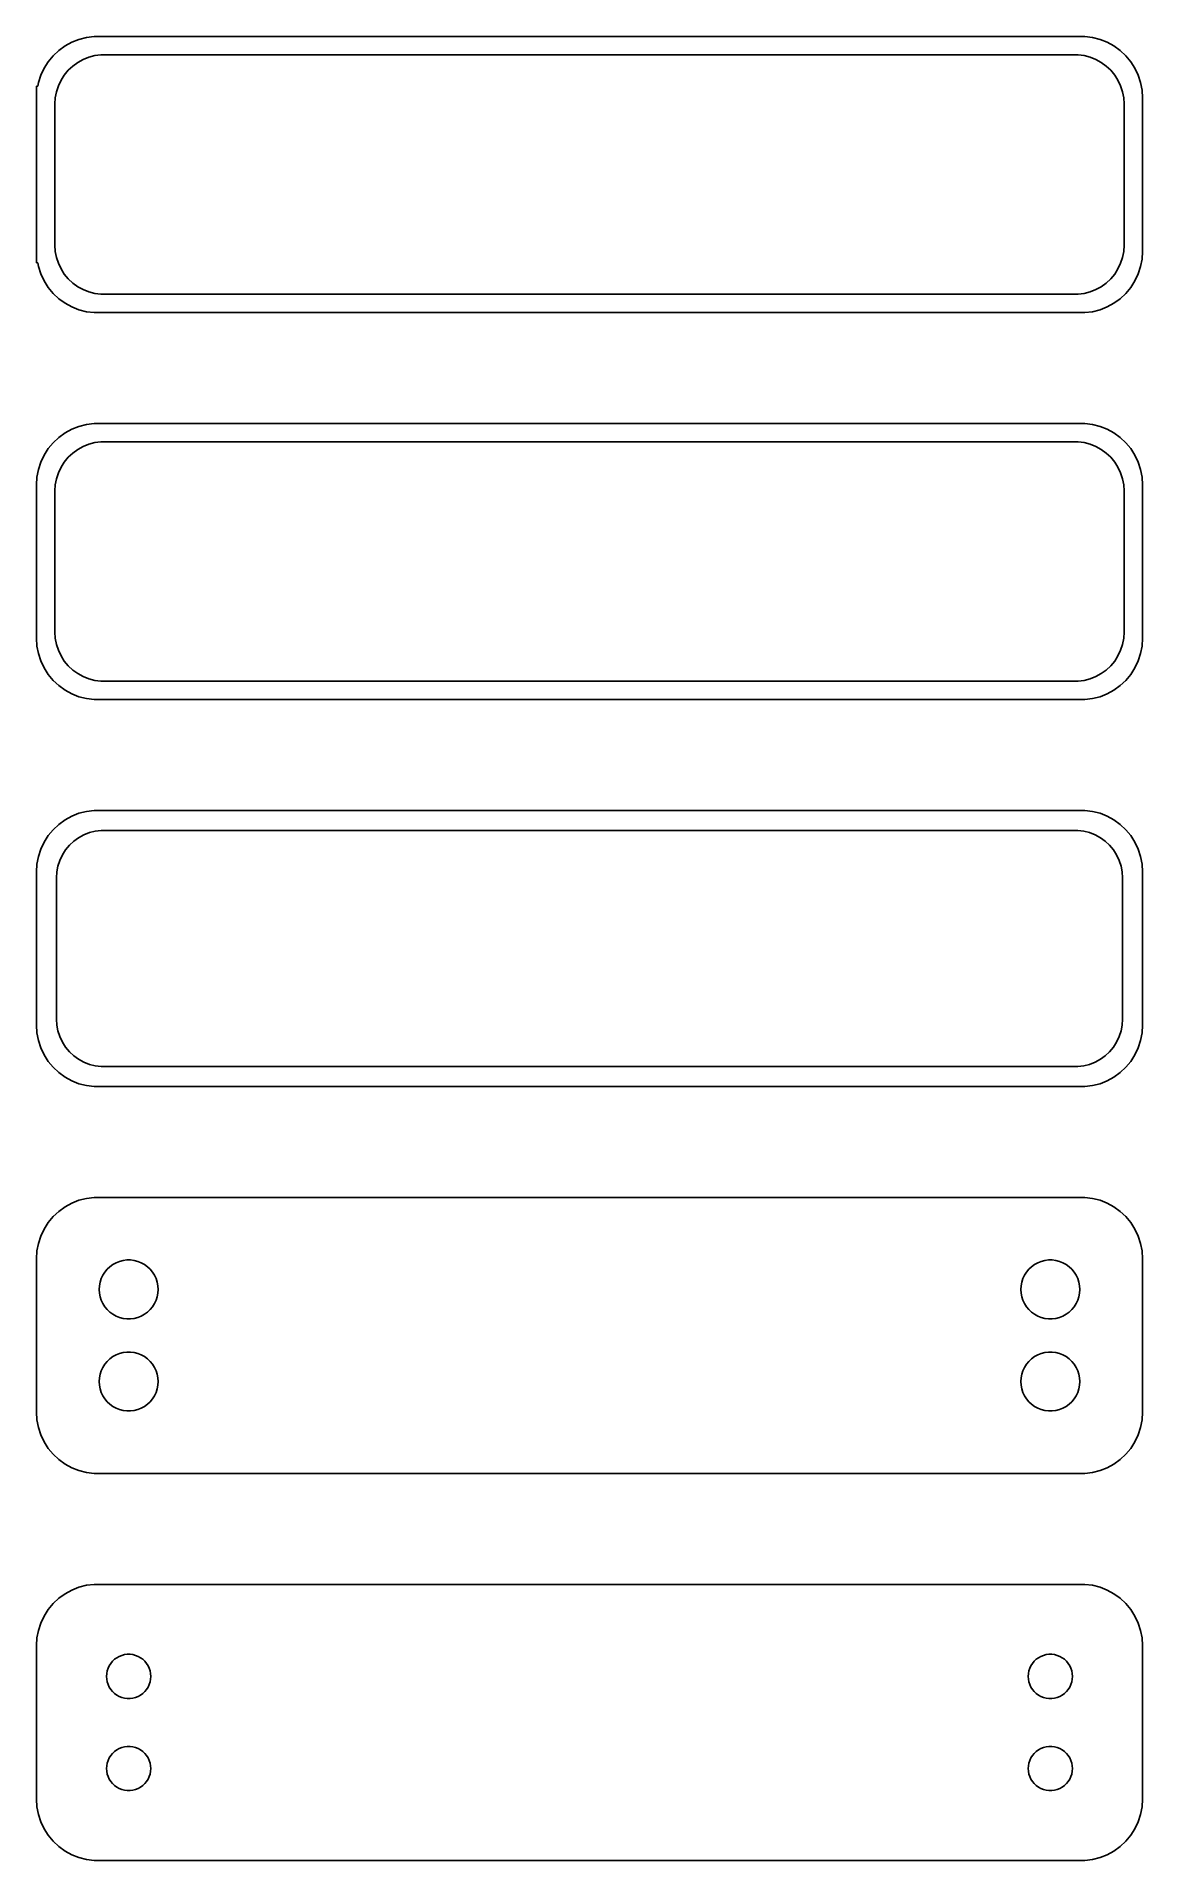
# Model space of a CAD drawing. Header units: metres. Extents: x -45 to 45, y 115 to 263.
import ezdxf

# ---------------------------------------------------------------- set-up
doc = ezdxf.new("R2010")
doc.units = ezdxf.units.M

msp = doc.modelspace()

# ---------------------------------------------------------------- linework, layer by layer
for p, q in [((-41.5451, 263.005), (-42.1289, 262.774)), ((-40.9369, 263.161), (-41.5451, 263.005)), ((-40.3139, 263.24), (-40.9369, 263.161)), ((40.3139, 263.24), (-40.3139, 263.24)), ((40.9369, 263.161), (40.3139, 263.24)), ((41.5451, 263.005), (40.9369, 263.161)), ((42.1289, 262.774), (41.5451, 263.005)), ((-43.6448, 261.673), (-44.0451, 261.189)), ((-43.1871, 262.103), (-43.6448, 261.673)), ((-42.6791, 262.472), (-43.1871, 262.103)), ((-42.1289, 262.774), (-42.6791, 262.472)), ((-41.6433, 261.127), (-41.2031, 261.369)), ((-41.2031, 261.369), (-40.7361, 261.554)), ((-40.7361, 261.554), (-40.2495, 261.679)), ((-40.2495, 261.679), (-39.7512, 261.742)), ((-39.7512, 261.742), (39.7512, 261.742)), ((39.7512, 261.742), (40.2495, 261.679)), ((40.2495, 261.679), (40.7361, 261.554)), ((40.7361, 261.554), (41.2031, 261.369)), ((41.2031, 261.369), (41.6433, 261.127)), ((42.6791, 262.472), (42.1289, 262.774)), ((43.1871, 262.103), (42.6791, 262.472)), ((43.6448, 261.673), (43.1871, 262.103)), ((44.0451, 261.189), (43.6448, 261.673)), ((-44.6489, 260.091), (-44.8429, 259.493)), ((-44.3815, 260.659), (-44.6489, 260.091)), ((-44.0451, 261.189), (-44.3815, 260.659)), ((-43.0052, 259.677), (-42.7361, 260.101)), ((-42.7361, 260.101), (-42.4159, 260.488)), ((-42.4159, 260.488), (-42.0497, 260.832)), ((-42.0497, 260.832), (-41.6433, 261.127)), ((41.6433, 261.127), (42.0497, 260.832)), ((42.0497, 260.832), (42.4159, 260.488)), ((42.4159, 260.488), (42.7361, 260.101)), ((42.7361, 260.101), (43.0052, 259.677)), ((44.3815, 260.659), (44.0451, 261.189)), ((44.6489, 260.091), (44.3815, 260.659)), ((44.8429, 259.493), (44.6489, 260.091)), ((-44.9, 259.194), (-45, 259.194)), ((-45, 259.194), (-45, 244.806)), ((-44.8429, 259.493), (-44.9, 259.194)), ((-43.4685, 258.251), (-43.3743, 258.745)), ((-43.3743, 258.745), (-43.2191, 259.222)), ((-43.2191, 259.222), (-43.0052, 259.677)), ((43.0052, 259.677), (43.2191, 259.222)), ((43.2191, 259.222), (43.3743, 258.745)), ((43.3743, 258.745), (43.4685, 258.251)), ((44.9606, 258.877), (44.8429, 259.493)), ((45, 258.25), (44.9606, 258.877)), ((-43.5, 257.75), (-43.4685, 258.251)), ((-43.5, 246.25), (-43.5, 257.75)), ((43.4685, 258.251), (43.5, 257.75)), ((43.5, 257.75), (43.5, 246.25)), ((45, 245.75), (45, 258.25)), ((-43.4685, 245.749), (-43.5, 246.25)), ((-43.3743, 245.255), (-43.4685, 245.749)), ((-43.2191, 244.778), (-43.3743, 245.255)), ((43.3743, 245.255), (43.2191, 244.778)), ((43.4685, 245.749), (43.3743, 245.255)), ((43.5, 246.25), (43.4685, 245.749)), ((44.8429, 244.507), (44.9606, 245.123)), ((44.9606, 245.123), (45, 245.75)), ((-45, 244.806), (-44.9, 244.806)), ((-44.9, 244.806), (-44.8429, 244.507)), ((-44.8429, 244.507), (-44.6489, 243.909)), ((-44.6489, 243.909), (-44.3815, 243.341)), ((-43.0052, 244.323), (-43.2191, 244.778)), ((-42.7361, 243.899), (-43.0052, 244.323)), ((-42.4159, 243.512), (-42.7361, 243.899)), ((-42.0497, 243.168), (-42.4159, 243.512)), ((42.4159, 243.512), (42.0497, 243.168)), ((42.7361, 243.899), (42.4159, 243.512)), ((43.0052, 244.323), (42.7361, 243.899)), ((43.2191, 244.778), (43.0052, 244.323)), ((44.3815, 243.341), (44.6489, 243.909)), ((44.6489, 243.909), (44.8429, 244.507)), ((-44.3815, 243.341), (-44.0451, 242.811)), ((-44.0451, 242.811), (-43.6448, 242.327)), ((-43.6448, 242.327), (-43.1871, 241.897)), ((-41.6433, 242.873), (-42.0497, 243.168)), ((-41.2031, 242.631), (-41.6433, 242.873)), ((-40.7361, 242.446), (-41.2031, 242.631)), ((-40.2495, 242.321), (-40.7361, 242.446)), ((-39.7512, 242.258), (-40.2495, 242.321)), ((39.7512, 242.258), (-39.7512, 242.258)), ((40.2495, 242.321), (39.7512, 242.258)), ((40.7361, 242.446), (40.2495, 242.321)), ((41.2031, 242.631), (40.7361, 242.446)), ((41.6433, 242.873), (41.2031, 242.631)), ((42.0497, 243.168), (41.6433, 242.873)), ((43.1871, 241.897), (43.6448, 242.327)), ((43.6448, 242.327), (44.0451, 242.811)), ((44.0451, 242.811), (44.3815, 243.341)), ((-43.1871, 241.897), (-42.6791, 241.528)), ((-42.6791, 241.528), (-42.1289, 241.226)), ((-42.1289, 241.226), (-41.5451, 240.995)), ((-41.5451, 240.995), (-40.9369, 240.839)), ((-40.9369, 240.839), (-40.3139, 240.76)), ((-40.3139, 240.76), (40.3139, 240.76)), ((40.3139, 240.76), (40.9369, 240.839)), ((40.9369, 240.839), (41.5451, 240.995)), ((41.5451, 240.995), (42.1289, 241.226)), ((42.1289, 241.226), (42.6791, 241.528)), ((42.6791, 241.528), (43.1871, 241.897)), ((-40.9369, 231.661), (-41.5451, 231.505)), ((-40.3139, 231.74), (-40.9369, 231.661)), ((40.3139, 231.74), (-40.3139, 231.74)), ((40.9369, 231.661), (40.3139, 231.74)), ((41.5451, 231.505), (40.9369, 231.661)), ((-43.6448, 230.173), (-44.0451, 229.689)), ((-43.1871, 230.603), (-43.6448, 230.173)), ((-42.6791, 230.972), (-43.1871, 230.603)), ((-42.1289, 231.274), (-42.6791, 230.972)), ((-41.5451, 231.505), (-42.1289, 231.274)), ((-40.7361, 230.054), (-40.2495, 230.179)), ((-40.2495, 230.179), (-39.7512, 230.242)), ((-39.7512, 230.242), (39.7512, 230.242)), ((39.7512, 230.242), (40.2495, 230.179)), ((40.2495, 230.179), (40.7361, 230.054)), ((42.1289, 231.274), (41.5451, 231.505)), ((42.6791, 230.972), (42.1289, 231.274)), ((43.1871, 230.603), (42.6791, 230.972)), ((43.6448, 230.173), (43.1871, 230.603)), ((44.0451, 229.689), (43.6448, 230.173)), ((-44.3815, 229.159), (-44.6489, 228.591)), ((-44.0451, 229.689), (-44.3815, 229.159)), ((-42.7361, 228.601), (-42.4159, 228.988)), ((-42.4159, 228.988), (-42.0497, 229.332)), ((-42.0497, 229.332), (-41.6433, 229.627)), ((-41.6433, 229.627), (-41.2031, 229.869)), ((-41.2031, 229.869), (-40.7361, 230.054)), ((40.7361, 230.054), (41.2031, 229.869)), ((41.2031, 229.869), (41.6433, 229.627)), ((41.6433, 229.627), (42.0497, 229.332)), ((42.0497, 229.332), (42.4159, 228.988)), ((42.4159, 228.988), (42.7361, 228.601)), ((44.3815, 229.159), (44.0451, 229.689)), ((44.6489, 228.591), (44.3815, 229.159)), ((-44.9606, 227.377), (-45, 226.75)), ((-44.8429, 227.993), (-44.9606, 227.377)), ((-44.6489, 228.591), (-44.8429, 227.993)), ((-43.4685, 226.751), (-43.3743, 227.245)), ((-43.3743, 227.245), (-43.2191, 227.722)), ((-43.2191, 227.722), (-43.0052, 228.177)), ((-43.0052, 228.177), (-42.7361, 228.601)), ((42.7361, 228.601), (43.0052, 228.177)), ((43.0052, 228.177), (43.2191, 227.722)), ((43.2191, 227.722), (43.3743, 227.245)), ((43.3743, 227.245), (43.4685, 226.751)), ((44.8429, 227.993), (44.6489, 228.591)), ((44.9606, 227.377), (44.8429, 227.993)), ((45, 226.75), (44.9606, 227.377)), ((-45, 226.75), (-45, 214.25)), ((-43.5, 226.25), (-43.4685, 226.751)), ((-43.5, 214.75), (-43.5, 226.25)), ((43.4685, 226.751), (43.5, 226.25)), ((43.5, 226.25), (43.5, 214.75)), ((45, 214.25), (45, 226.75)), ((-45, 214.25), (-44.9606, 213.623)), ((-43.4685, 214.249), (-43.5, 214.75)), ((-43.3743, 213.755), (-43.4685, 214.249)), ((43.4685, 214.249), (43.3743, 213.755)), ((43.5, 214.75), (43.4685, 214.249)), ((44.9606, 213.623), (45, 214.25)), ((-44.9606, 213.623), (-44.8429, 213.007)), ((-44.8429, 213.007), (-44.6489, 212.409)), ((-44.6489, 212.409), (-44.3815, 211.841)), ((-43.2191, 213.278), (-43.3743, 213.755)), ((-43.0052, 212.823), (-43.2191, 213.278)), ((-42.7361, 212.399), (-43.0052, 212.823)), ((-42.4159, 212.012), (-42.7361, 212.399)), ((42.7361, 212.399), (42.4159, 212.012)), ((43.0052, 212.823), (42.7361, 212.399)), ((43.2191, 213.278), (43.0052, 212.823)), ((43.3743, 213.755), (43.2191, 213.278)), ((44.3815, 211.841), (44.6489, 212.409)), ((44.6489, 212.409), (44.8429, 213.007)), ((44.8429, 213.007), (44.9606, 213.623)), ((-44.3815, 211.841), (-44.0451, 211.311)), ((-44.0451, 211.311), (-43.6448, 210.827)), ((-42.0497, 211.668), (-42.4159, 212.012)), ((-41.6433, 211.373), (-42.0497, 211.668)), ((-41.2031, 211.131), (-41.6433, 211.373)), ((-40.7361, 210.946), (-41.2031, 211.131)), ((-40.2495, 210.821), (-40.7361, 210.946)), ((40.7361, 210.946), (40.2495, 210.821)), ((41.2031, 211.131), (40.7361, 210.946)), ((41.6433, 211.373), (41.2031, 211.131)), ((42.0497, 211.668), (41.6433, 211.373)), ((42.4159, 212.012), (42.0497, 211.668)), ((43.6448, 210.827), (44.0451, 211.311)), ((44.0451, 211.311), (44.3815, 211.841)), ((-43.6448, 210.827), (-43.1871, 210.397)), ((-43.1871, 210.397), (-42.6791, 210.028)), ((-42.6791, 210.028), (-42.1289, 209.726)), ((-42.1289, 209.726), (-41.5451, 209.495)), ((-41.5451, 209.495), (-40.9369, 209.339)), ((-39.7512, 210.758), (-40.2495, 210.821)), ((39.7512, 210.758), (-39.7512, 210.758)), ((40.2495, 210.821), (39.7512, 210.758)), ((40.9369, 209.339), (41.5451, 209.495)), ((41.5451, 209.495), (42.1289, 209.726)), ((42.1289, 209.726), (42.6791, 210.028)), ((42.6791, 210.028), (43.1871, 210.397)), ((43.1871, 210.397), (43.6448, 210.827)), ((-40.9369, 209.339), (-40.3139, 209.26)), ((-40.3139, 209.26), (40.3139, 209.26)), ((40.3139, 209.26), (40.9369, 209.339)), ((-43.1871, 199.103), (-43.6448, 198.673)), ((-42.6791, 199.472), (-43.1871, 199.103)), ((-42.1289, 199.774), (-42.6791, 199.472)), ((-41.5451, 200.005), (-42.1289, 199.774)), ((-40.9369, 200.161), (-41.5451, 200.005)), ((-40.3139, 200.24), (-40.9369, 200.161)), ((40.3139, 200.24), (-40.3139, 200.24)), ((40.9369, 200.161), (40.3139, 200.24)), ((41.5451, 200.005), (40.9369, 200.161)), ((42.1289, 199.774), (41.5451, 200.005)), ((42.6791, 199.472), (42.1289, 199.774)), ((43.1871, 199.103), (42.6791, 199.472)), ((43.6448, 198.673), (43.1871, 199.103)), ((-44.3815, 197.659), (-44.6489, 197.091)), ((-44.0451, 198.189), (-44.3815, 197.659)), ((-43.6448, 198.673), (-44.0451, 198.189)), ((-42.323, 197.401), (-41.9685, 197.734)), ((-41.9685, 197.734), (-41.5751, 198.02)), ((-41.5751, 198.02), (-41.1489, 198.254)), ((-41.1489, 198.254), (-40.6967, 198.433)), ((-40.6967, 198.433), (-40.2256, 198.554)), ((-40.2256, 198.554), (-39.7432, 198.615)), ((-39.7432, 198.615), (39.7432, 198.615)), ((39.7432, 198.615), (40.2256, 198.554)), ((40.2256, 198.554), (40.6967, 198.433)), ((40.6967, 198.433), (41.1489, 198.254)), ((41.1489, 198.254), (41.5751, 198.02)), ((41.5751, 198.02), (41.9685, 197.734)), ((41.9685, 197.734), (42.323, 197.401)), ((44.0451, 198.189), (43.6448, 198.673)), ((44.3815, 197.659), (44.0451, 198.189)), ((44.6489, 197.091), (44.3815, 197.659)), ((-44.8429, 196.493), (-44.9606, 195.877)), ((-44.6489, 197.091), (-44.8429, 196.493)), ((-43.251, 195.713), (-43.1007, 196.176)), ((-43.1007, 196.176), (-42.8936, 196.616)), ((-42.8936, 196.616), (-42.633, 197.026)), ((-42.633, 197.026), (-42.323, 197.401)), ((42.323, 197.401), (42.633, 197.026)), ((42.633, 197.026), (42.8936, 196.616)), ((42.8936, 196.616), (43.1007, 196.176)), ((43.1007, 196.176), (43.251, 195.713)), ((44.8429, 196.493), (44.6489, 197.091)), ((44.9606, 195.877), (44.8429, 196.493)), ((-44.9606, 195.877), (-45, 195.25)), ((-45, 195.25), (-45, 182.75)), ((-43.3726, 194.75), (-43.3421, 195.235)), ((-43.3726, 183.25), (-43.3726, 194.75)), ((-43.3421, 195.235), (-43.251, 195.713)), ((43.251, 195.713), (43.3421, 195.235)), ((43.3421, 195.235), (43.3726, 194.75)), ((43.3726, 194.75), (43.3726, 183.25)), ((45, 195.25), (44.9606, 195.877)), ((45, 182.75), (45, 195.25)), ((-45, 182.75), (-44.9606, 182.123)), ((-43.3421, 182.765), (-43.3726, 183.25)), ((-43.251, 182.287), (-43.3421, 182.765)), ((43.3421, 182.765), (43.251, 182.287)), ((43.3726, 183.25), (43.3421, 182.765)), ((44.9606, 182.123), (45, 182.75)), ((-44.9606, 182.123), (-44.8429, 181.507)), ((-44.8429, 181.507), (-44.6489, 180.909)), ((-43.1007, 181.824), (-43.251, 182.287)), ((-42.8936, 181.384), (-43.1007, 181.824)), ((-42.633, 180.974), (-42.8936, 181.384)), ((42.8936, 181.384), (42.633, 180.974)), ((43.1007, 181.824), (42.8936, 181.384)), ((43.251, 182.287), (43.1007, 181.824)), ((44.6489, 180.909), (44.8429, 181.507)), ((44.8429, 181.507), (44.9606, 182.123)), ((-44.6489, 180.909), (-44.3815, 180.341)), ((-44.3815, 180.341), (-44.0451, 179.811)), ((-44.0451, 179.811), (-43.6448, 179.327)), ((-42.323, 180.599), (-42.633, 180.974)), ((-41.9685, 180.266), (-42.323, 180.599)), ((-41.5751, 179.98), (-41.9685, 180.266)), ((-41.1489, 179.746), (-41.5751, 179.98)), ((-40.6967, 179.567), (-41.1489, 179.746)), ((41.1489, 179.746), (40.6967, 179.567)), ((41.5751, 179.98), (41.1489, 179.746)), ((41.9685, 180.266), (41.5751, 179.98)), ((42.323, 180.599), (41.9685, 180.266)), ((42.633, 180.974), (42.323, 180.599)), ((43.6448, 179.327), (44.0451, 179.811)), ((44.0451, 179.811), (44.3815, 180.341)), ((44.3815, 180.341), (44.6489, 180.909)), ((-43.6448, 179.327), (-43.1871, 178.897)), ((-43.1871, 178.897), (-42.6791, 178.528)), ((-42.6791, 178.528), (-42.1289, 178.226)), ((-42.1289, 178.226), (-41.5451, 177.995)), ((-40.2256, 179.446), (-40.6967, 179.567)), ((-39.7432, 179.385), (-40.2256, 179.446)), ((39.7432, 179.385), (-39.7432, 179.385)), ((40.2256, 179.446), (39.7432, 179.385)), ((40.6967, 179.567), (40.2256, 179.446)), ((41.5451, 177.995), (42.1289, 178.226)), ((42.1289, 178.226), (42.6791, 178.528)), ((42.6791, 178.528), (43.1871, 178.897)), ((43.1871, 178.897), (43.6448, 179.327)), ((-41.5451, 177.995), (-40.9369, 177.839)), ((-40.9369, 177.839), (-40.3139, 177.76)), ((-40.3139, 177.76), (40.3139, 177.76)), ((40.3139, 177.76), (40.9369, 177.839)), ((40.9369, 177.839), (41.5451, 177.995)), ((-42.6791, 167.972), (-43.1871, 167.603)), ((-42.1289, 168.274), (-42.6791, 167.972)), ((-41.5451, 168.505), (-42.1289, 168.274)), ((-40.9369, 168.661), (-41.5451, 168.505)), ((-40.3139, 168.74), (-40.9369, 168.661)), ((40.3139, 168.74), (-40.3139, 168.74)), ((40.9369, 168.661), (40.3139, 168.74)), ((41.5451, 168.505), (40.9369, 168.661)), ((42.1289, 168.274), (41.5451, 168.505)), ((42.6791, 167.972), (42.1289, 168.274)), ((43.1871, 167.603), (42.6791, 167.972)), ((-44.0451, 166.689), (-44.3815, 166.159)), ((-43.6448, 167.173), (-44.0451, 166.689)), ((-43.1871, 167.603), (-43.6448, 167.173)), ((43.6448, 167.173), (43.1871, 167.603)), ((44.0451, 166.689), (43.6448, 167.173)), ((44.3815, 166.159), (44.0451, 166.689)), ((-44.8429, 164.993), (-44.9606, 164.377)), ((-44.6489, 165.591), (-44.8429, 164.993)), ((-44.3815, 166.159), (-44.6489, 165.591)), ((44.6489, 165.591), (44.3815, 166.159)), ((44.8429, 164.993), (44.6489, 165.591)), ((44.9606, 164.377), (44.8429, 164.993)), ((-44.9606, 164.377), (-45, 163.75)), ((-45, 163.75), (-45, 151.25)), ((-38.786, 163.276), (-38.5219, 163.422)), ((-38.5219, 163.422), (-38.2416, 163.533)), ((-38.2416, 163.533), (-37.9497, 163.607)), ((-37.9497, 163.607), (-37.6507, 163.645)), ((-37.6507, 163.645), (-37.3493, 163.645)), ((-37.3493, 163.645), (-37.0503, 163.607)), ((-37.0503, 163.607), (-36.7584, 163.533)), ((-36.7584, 163.533), (-36.4781, 163.422)), ((-36.4781, 163.422), (-36.214, 163.276)), ((36.214, 163.276), (36.4781, 163.422)), ((36.4781, 163.422), (36.7584, 163.533)), ((36.7584, 163.533), (37.0503, 163.607)), ((37.0503, 163.607), (37.3493, 163.645)), ((37.3493, 163.645), (37.6507, 163.645)), ((37.6507, 163.645), (37.9497, 163.607)), ((37.9497, 163.607), (38.2416, 163.533)), ((38.2416, 163.533), (38.5219, 163.422)), ((38.5219, 163.422), (38.786, 163.276)), ((45, 163.75), (44.9606, 164.377)), ((45, 151.25), (45, 163.75)), ((-39.8811, 161.551), (-39.8246, 161.847)), ((-39.8246, 161.847), (-39.7315, 162.133)), ((-39.7315, 162.133), (-39.6031, 162.406)), ((-39.6031, 162.406), (-39.4416, 162.661)), ((-39.4416, 162.661), (-39.2495, 162.893)), ((-39.2495, 162.893), (-39.0298, 163.099)), ((-39.0298, 163.099), (-38.786, 163.276)), ((-36.214, 163.276), (-35.9702, 163.099)), ((-35.9702, 163.099), (-35.7505, 162.893)), ((-35.7505, 162.893), (-35.5583, 162.661)), ((-35.5583, 162.661), (-35.3969, 162.406)), ((-35.3969, 162.406), (-35.2685, 162.133)), ((-35.2685, 162.133), (-35.1754, 161.847)), ((-35.1754, 161.847), (-35.1189, 161.551)), ((35.1189, 161.551), (35.1754, 161.847)), ((35.1754, 161.847), (35.2685, 162.133)), ((35.2685, 162.133), (35.3969, 162.406)), ((35.3969, 162.406), (35.5583, 162.661)), ((35.5583, 162.661), (35.7505, 162.893)), ((35.7505, 162.893), (35.9702, 163.099)), ((35.9702, 163.099), (36.214, 163.276)), ((38.786, 163.276), (39.0298, 163.099)), ((39.0298, 163.099), (39.2495, 162.893)), ((39.2495, 162.893), (39.4416, 162.661)), ((39.4416, 162.661), (39.6031, 162.406)), ((39.6031, 162.406), (39.7315, 162.133)), ((39.7315, 162.133), (39.8246, 161.847)), ((39.8246, 161.847), (39.8811, 161.551)), ((-39.9, 161.25), (-39.8811, 161.551)), ((-39.8811, 160.949), (-39.9, 161.25)), ((-39.8246, 160.653), (-39.8811, 160.949)), ((-39.7315, 160.367), (-39.8246, 160.653)), ((-39.6031, 160.094), (-39.7315, 160.367)), ((-35.2685, 160.367), (-35.3969, 160.094)), ((-35.1754, 160.653), (-35.2685, 160.367)), ((-35.1189, 160.949), (-35.1754, 160.653)), ((-35.1189, 161.551), (-35.1, 161.25)), ((-35.1, 161.25), (-35.1189, 160.949)), ((35.1, 161.25), (35.1189, 161.551)), ((35.1189, 160.949), (35.1, 161.25)), ((35.1754, 160.653), (35.1189, 160.949)), ((35.2685, 160.367), (35.1754, 160.653)), ((35.3969, 160.094), (35.2685, 160.367)), ((39.7315, 160.367), (39.6031, 160.094)), ((39.8246, 160.653), (39.7315, 160.367)), ((39.8811, 160.949), (39.8246, 160.653)), ((39.8811, 161.551), (39.9, 161.25)), ((39.9, 161.25), (39.8811, 160.949)), ((-39.4416, 159.839), (-39.6031, 160.094)), ((-39.2495, 159.607), (-39.4416, 159.839)), ((-39.0298, 159.401), (-39.2495, 159.607)), ((-38.786, 159.224), (-39.0298, 159.401)), ((-38.5219, 159.078), (-38.786, 159.224)), ((-38.2416, 158.967), (-38.5219, 159.078)), ((-37.9497, 158.893), (-38.2416, 158.967)), ((-37.6507, 158.855), (-37.9497, 158.893)), ((-37.0503, 158.893), (-37.3493, 158.855)), ((-36.7584, 158.967), (-37.0503, 158.893)), ((-36.4781, 159.078), (-36.7584, 158.967)), ((-36.214, 159.224), (-36.4781, 159.078)), ((-35.9702, 159.401), (-36.214, 159.224)), ((-35.7505, 159.607), (-35.9702, 159.401)), ((-35.5583, 159.839), (-35.7505, 159.607)), ((-35.3969, 160.094), (-35.5583, 159.839)), ((35.5583, 159.839), (35.3969, 160.094)), ((35.7505, 159.607), (35.5583, 159.839)), ((35.9702, 159.401), (35.7505, 159.607)), ((36.214, 159.224), (35.9702, 159.401)), ((36.4781, 159.078), (36.214, 159.224)), ((36.7584, 158.967), (36.4781, 159.078)), ((37.0503, 158.893), (36.7584, 158.967)), ((37.3493, 158.855), (37.0503, 158.893)), ((37.9497, 158.893), (37.6507, 158.855)), ((38.2416, 158.967), (37.9497, 158.893)), ((38.5219, 159.078), (38.2416, 158.967)), ((38.786, 159.224), (38.5219, 159.078)), ((39.0298, 159.401), (38.786, 159.224)), ((39.2495, 159.607), (39.0298, 159.401)), ((39.4416, 159.839), (39.2495, 159.607)), ((39.6031, 160.094), (39.4416, 159.839)), ((-37.3493, 158.855), (-37.6507, 158.855)), ((37.6507, 158.855), (37.3493, 158.855)), ((-38.786, 155.776), (-38.5219, 155.922)), ((-38.5219, 155.922), (-38.2416, 156.033)), ((-38.2416, 156.033), (-37.9497, 156.107)), ((-37.9497, 156.107), (-37.6507, 156.145)), ((-37.6507, 156.145), (-37.3493, 156.145)), ((-37.3493, 156.145), (-37.0503, 156.107)), ((-37.0503, 156.107), (-36.7584, 156.033)), ((-36.7584, 156.033), (-36.4781, 155.922)), ((-36.4781, 155.922), (-36.214, 155.776)), ((36.214, 155.776), (36.4781, 155.922)), ((36.4781, 155.922), (36.7584, 156.033)), ((36.7584, 156.033), (37.0503, 156.107)), ((37.0503, 156.107), (37.3493, 156.145)), ((37.3493, 156.145), (37.6507, 156.145)), ((37.6507, 156.145), (37.9497, 156.107)), ((37.9497, 156.107), (38.2416, 156.033)), ((38.2416, 156.033), (38.5219, 155.922)), ((38.5219, 155.922), (38.786, 155.776)), ((-39.8246, 154.347), (-39.7315, 154.633)), ((-39.7315, 154.633), (-39.6031, 154.906)), ((-39.6031, 154.906), (-39.4416, 155.161)), ((-39.4416, 155.161), (-39.2495, 155.393)), ((-39.2495, 155.393), (-39.0298, 155.599)), ((-39.0298, 155.599), (-38.786, 155.776)), ((-36.214, 155.776), (-35.9702, 155.599)), ((-35.9702, 155.599), (-35.7505, 155.393)), ((-35.7505, 155.393), (-35.5583, 155.161)), ((-35.5583, 155.161), (-35.3969, 154.906)), ((-35.3969, 154.906), (-35.2685, 154.633)), ((-35.2685, 154.633), (-35.1754, 154.347)), ((35.1754, 154.347), (35.2685, 154.633)), ((35.2685, 154.633), (35.3969, 154.906)), ((35.3969, 154.906), (35.5583, 155.161)), ((35.5583, 155.161), (35.7505, 155.393)), ((35.7505, 155.393), (35.9702, 155.599)), ((35.9702, 155.599), (36.214, 155.776)), ((38.786, 155.776), (39.0298, 155.599)), ((39.0298, 155.599), (39.2495, 155.393)), ((39.2495, 155.393), (39.4416, 155.161)), ((39.4416, 155.161), (39.6031, 154.906)), ((39.6031, 154.906), (39.7315, 154.633)), ((39.7315, 154.633), (39.8246, 154.347)), ((-39.9, 153.75), (-39.8811, 154.051)), ((-39.8811, 153.449), (-39.9, 153.75)), ((-39.8811, 154.051), (-39.8246, 154.347)), ((-39.8246, 153.153), (-39.8811, 153.449)), ((-39.7315, 152.867), (-39.8246, 153.153)), ((-35.1754, 153.153), (-35.2685, 152.867)), ((-35.1754, 154.347), (-35.1189, 154.051)), ((-35.1189, 153.449), (-35.1754, 153.153)), ((-35.1189, 154.051), (-35.1, 153.75)), ((-35.1, 153.75), (-35.1189, 153.449)), ((35.1, 153.75), (35.1189, 154.051)), ((35.1189, 153.449), (35.1, 153.75)), ((35.1189, 154.051), (35.1754, 154.347)), ((35.1754, 153.153), (35.1189, 153.449)), ((35.2685, 152.867), (35.1754, 153.153)), ((39.8246, 153.153), (39.7315, 152.867)), ((39.8246, 154.347), (39.8811, 154.051)), ((39.8811, 153.449), (39.8246, 153.153)), ((39.8811, 154.051), (39.9, 153.75)), ((39.9, 153.75), (39.8811, 153.449)), ((-39.6031, 152.594), (-39.7315, 152.867)), ((-39.4416, 152.339), (-39.6031, 152.594)), ((-39.2495, 152.107), (-39.4416, 152.339)), ((-39.0298, 151.901), (-39.2495, 152.107)), ((-38.786, 151.724), (-39.0298, 151.901)), ((-38.5219, 151.578), (-38.786, 151.724)), ((-38.2416, 151.467), (-38.5219, 151.578)), ((-37.9497, 151.393), (-38.2416, 151.467)), ((-36.7584, 151.467), (-37.0503, 151.393)), ((-36.4781, 151.578), (-36.7584, 151.467)), ((-36.214, 151.724), (-36.4781, 151.578)), ((-35.9702, 151.901), (-36.214, 151.724)), ((-35.7505, 152.107), (-35.9702, 151.901)), ((-35.5583, 152.339), (-35.7505, 152.107)), ((-35.3969, 152.594), (-35.5583, 152.339)), ((-35.2685, 152.867), (-35.3969, 152.594)), ((35.3969, 152.594), (35.2685, 152.867)), ((35.5583, 152.339), (35.3969, 152.594)), ((35.7505, 152.107), (35.5583, 152.339)), ((35.9702, 151.901), (35.7505, 152.107)), ((36.214, 151.724), (35.9702, 151.901)), ((36.4781, 151.578), (36.214, 151.724)), ((36.7584, 151.467), (36.4781, 151.578)), ((37.0503, 151.393), (36.7584, 151.467)), ((38.2416, 151.467), (37.9497, 151.393)), ((38.5219, 151.578), (38.2416, 151.467)), ((38.786, 151.724), (38.5219, 151.578)), ((39.0298, 151.901), (38.786, 151.724)), ((39.2495, 152.107), (39.0298, 151.901)), ((39.4416, 152.339), (39.2495, 152.107)), ((39.6031, 152.594), (39.4416, 152.339)), ((39.7315, 152.867), (39.6031, 152.594)), ((-45, 151.25), (-44.9606, 150.623)), ((-44.9606, 150.623), (-44.8429, 150.007)), ((-44.8429, 150.007), (-44.6489, 149.409)), ((-37.6507, 151.355), (-37.9497, 151.393)), ((-37.3493, 151.355), (-37.6507, 151.355)), ((-37.0503, 151.393), (-37.3493, 151.355)), ((37.3493, 151.355), (37.0503, 151.393)), ((37.6507, 151.355), (37.3493, 151.355)), ((37.9497, 151.393), (37.6507, 151.355)), ((44.6489, 149.409), (44.8429, 150.007)), ((44.8429, 150.007), (44.9606, 150.623)), ((44.9606, 150.623), (45, 151.25)), ((-44.6489, 149.409), (-44.3815, 148.841)), ((-44.3815, 148.841), (-44.0451, 148.311)), ((44.0451, 148.311), (44.3815, 148.841)), ((44.3815, 148.841), (44.6489, 149.409)), ((-44.0451, 148.311), (-43.6448, 147.827)), ((-43.6448, 147.827), (-43.1871, 147.397)), ((-43.1871, 147.397), (-42.6791, 147.028)), ((-42.6791, 147.028), (-42.1289, 146.726)), ((42.1289, 146.726), (42.6791, 147.028)), ((42.6791, 147.028), (43.1871, 147.397)), ((43.1871, 147.397), (43.6448, 147.827)), ((43.6448, 147.827), (44.0451, 148.311)), ((-42.1289, 146.726), (-41.5451, 146.495)), ((-41.5451, 146.495), (-40.9369, 146.339)), ((-40.9369, 146.339), (-40.3139, 146.26)), ((-40.3139, 146.26), (40.3139, 146.26)), ((40.3139, 146.26), (40.9369, 146.339)), ((40.9369, 146.339), (41.5451, 146.495)), ((41.5451, 146.495), (42.1289, 146.726)), ((-42.1289, 136.774), (-42.6791, 136.472)), ((-41.5451, 137.005), (-42.1289, 136.774)), ((-40.9369, 137.161), (-41.5451, 137.005)), ((-40.3139, 137.24), (-40.9369, 137.161)), ((40.3139, 137.24), (-40.3139, 137.24)), ((40.9369, 137.161), (40.3139, 137.24)), ((41.5451, 137.005), (40.9369, 137.161)), ((42.1289, 136.774), (41.5451, 137.005)), ((42.6791, 136.472), (42.1289, 136.774)), ((-44.0451, 135.189), (-44.3815, 134.659)), ((-43.6448, 135.673), (-44.0451, 135.189)), ((-43.1871, 136.103), (-43.6448, 135.673)), ((-42.6791, 136.472), (-43.1871, 136.103)), ((43.1871, 136.103), (42.6791, 136.472)), ((43.6448, 135.673), (43.1871, 136.103)), ((44.0451, 135.189), (43.6448, 135.673)), ((44.3815, 134.659), (44.0451, 135.189)), ((-44.6489, 134.091), (-44.8429, 133.493)), ((-44.3815, 134.659), (-44.6489, 134.091)), ((44.6489, 134.091), (44.3815, 134.659)), ((44.8429, 133.493), (44.6489, 134.091)), ((-44.9606, 132.877), (-45, 132.25)), ((-45, 132.25), (-45, 119.75)), ((-44.8429, 133.493), (-44.9606, 132.877)), ((44.9606, 132.877), (44.8429, 133.493)), ((45, 132.25), (44.9606, 132.877)), ((45, 119.75), (45, 132.25)), ((-39.0773, 130.617), (-38.9562, 130.808)), ((-38.9562, 130.808), (-38.8121, 130.982)), ((-38.8121, 130.982), (-38.6474, 131.137)), ((-38.6474, 131.137), (-38.4645, 131.27)), ((-38.4645, 131.27), (-38.2664, 131.379)), ((-38.2664, 131.379), (-38.0562, 131.462)), ((-38.0562, 131.462), (-37.8373, 131.518)), ((-37.8373, 131.518), (-37.613, 131.546)), ((-37.613, 131.546), (-37.387, 131.546)), ((-37.387, 131.546), (-37.1627, 131.518)), ((-37.1627, 131.518), (-36.9438, 131.462)), ((-36.9438, 131.462), (-36.7336, 131.379)), ((-36.7336, 131.379), (-36.5355, 131.27)), ((-36.5355, 131.27), (-36.3526, 131.137)), ((-36.3526, 131.137), (-36.1879, 130.982)), ((-36.1879, 130.982), (-36.0438, 130.808)), ((-36.0438, 130.808), (-35.9226, 130.617)), ((35.9226, 130.617), (36.0438, 130.808)), ((36.0438, 130.808), (36.1879, 130.982)), ((36.1879, 130.982), (36.3526, 131.137)), ((36.3526, 131.137), (36.5355, 131.27)), ((36.5355, 131.27), (36.7336, 131.379)), ((36.7336, 131.379), (36.9438, 131.462)), ((36.9438, 131.462), (37.1627, 131.518)), ((37.1627, 131.518), (37.387, 131.546)), ((37.387, 131.546), (37.613, 131.546)), ((37.613, 131.546), (37.8373, 131.518)), ((37.8373, 131.518), (38.0562, 131.462)), ((38.0562, 131.462), (38.2664, 131.379)), ((38.2664, 131.379), (38.4645, 131.27)), ((38.4645, 131.27), (38.6474, 131.137)), ((38.6474, 131.137), (38.8121, 130.982)), ((38.8121, 130.982), (38.9562, 130.808)), ((38.9562, 130.808), (39.0773, 130.617)), ((-39.3, 129.75), (-39.2858, 129.976)), ((-39.2858, 129.524), (-39.3, 129.75)), ((-39.2858, 129.976), (-39.2434, 130.198)), ((-39.2434, 129.302), (-39.2858, 129.524)), ((-39.2434, 130.198), (-39.1736, 130.413)), ((-39.1736, 129.087), (-39.2434, 129.302)), ((-39.1736, 130.413), (-39.0773, 130.617)), ((-35.9226, 130.617), (-35.8264, 130.413)), ((-35.8264, 130.413), (-35.7565, 130.198)), ((-35.7565, 129.302), (-35.8264, 129.087)), ((-35.7565, 130.198), (-35.7142, 129.976)), ((-35.7142, 129.524), (-35.7565, 129.302)), ((-35.7142, 129.976), (-35.7, 129.75)), ((-35.7, 129.75), (-35.7142, 129.524)), ((35.7, 129.75), (35.7142, 129.976)), ((35.7142, 129.524), (35.7, 129.75)), ((35.7142, 129.976), (35.7565, 130.198)), ((35.7565, 129.302), (35.7142, 129.524)), ((35.7565, 130.198), (35.8264, 130.413)), ((35.8264, 129.087), (35.7565, 129.302)), ((35.8264, 130.413), (35.9226, 130.617)), ((39.0773, 130.617), (39.1736, 130.413)), ((39.1736, 130.413), (39.2434, 130.198)), ((39.2434, 129.302), (39.1736, 129.087)), ((39.2434, 130.198), (39.2858, 129.976)), ((39.2858, 129.524), (39.2434, 129.302)), ((39.2858, 129.976), (39.3, 129.75)), ((39.3, 129.75), (39.2858, 129.524)), ((-39.0773, 128.883), (-39.1736, 129.087)), ((-38.9562, 128.692), (-39.0773, 128.883)), ((-38.8121, 128.518), (-38.9562, 128.692)), ((-38.6474, 128.363), (-38.8121, 128.518)), ((-38.4645, 128.23), (-38.6474, 128.363)), ((-38.2664, 128.121), (-38.4645, 128.23)), ((-38.0562, 128.038), (-38.2664, 128.121)), ((-37.8373, 127.982), (-38.0562, 128.038)), ((-37.613, 127.954), (-37.8373, 127.982)), ((-37.387, 127.954), (-37.613, 127.954)), ((-37.1627, 127.982), (-37.387, 127.954)), ((-36.9438, 128.038), (-37.1627, 127.982)), ((-36.7336, 128.121), (-36.9438, 128.038)), ((-36.5355, 128.23), (-36.7336, 128.121)), ((-36.3526, 128.363), (-36.5355, 128.23)), ((-36.1879, 128.518), (-36.3526, 128.363)), ((-36.0438, 128.692), (-36.1879, 128.518)), ((-35.9226, 128.883), (-36.0438, 128.692)), ((-35.8264, 129.087), (-35.9226, 128.883)), ((35.9226, 128.883), (35.8264, 129.087)), ((36.0438, 128.692), (35.9226, 128.883)), ((36.1879, 128.518), (36.0438, 128.692)), ((36.3526, 128.363), (36.1879, 128.518)), ((36.5355, 128.23), (36.3526, 128.363)), ((36.7336, 128.121), (36.5355, 128.23)), ((36.9438, 128.038), (36.7336, 128.121)), ((37.1627, 127.982), (36.9438, 128.038)), ((37.387, 127.954), (37.1627, 127.982)), ((37.613, 127.954), (37.387, 127.954)), ((37.8373, 127.982), (37.613, 127.954)), ((38.0562, 128.038), (37.8373, 127.982)), ((38.2664, 128.121), (38.0562, 128.038)), ((38.4645, 128.23), (38.2664, 128.121)), ((38.6474, 128.363), (38.4645, 128.23)), ((38.8121, 128.518), (38.6474, 128.363)), ((38.9562, 128.692), (38.8121, 128.518)), ((39.0773, 128.883), (38.9562, 128.692)), ((39.1736, 129.087), (39.0773, 128.883)), ((-39.0773, 123.117), (-38.9562, 123.308)), ((-38.9562, 123.308), (-38.8121, 123.482)), ((-38.8121, 123.482), (-38.6474, 123.637)), ((-38.6474, 123.637), (-38.4645, 123.77)), ((-38.4645, 123.77), (-38.2664, 123.879)), ((-38.2664, 123.879), (-38.0562, 123.962)), ((-38.0562, 123.962), (-37.8373, 124.018)), ((-37.8373, 124.018), (-37.613, 124.046)), ((-37.613, 124.046), (-37.387, 124.046)), ((-37.387, 124.046), (-37.1627, 124.018)), ((-37.1627, 124.018), (-36.9438, 123.962)), ((-36.9438, 123.962), (-36.7336, 123.879)), ((-36.7336, 123.879), (-36.5355, 123.77)), ((-36.5355, 123.77), (-36.3526, 123.637)), ((-36.3526, 123.637), (-36.1879, 123.482)), ((-36.1879, 123.482), (-36.0438, 123.308)), ((-36.0438, 123.308), (-35.9226, 123.117)), ((35.9226, 123.117), (36.0438, 123.308)), ((36.0438, 123.308), (36.1879, 123.482)), ((36.1879, 123.482), (36.3526, 123.637)), ((36.3526, 123.637), (36.5355, 123.77)), ((36.5355, 123.77), (36.7336, 123.879)), ((36.7336, 123.879), (36.9438, 123.962)), ((36.9438, 123.962), (37.1627, 124.018)), ((37.1627, 124.018), (37.387, 124.046)), ((37.387, 124.046), (37.613, 124.046)), ((37.613, 124.046), (37.8373, 124.018)), ((37.8373, 124.018), (38.0562, 123.962)), ((38.0562, 123.962), (38.2664, 123.879)), ((38.2664, 123.879), (38.4645, 123.77)), ((38.4645, 123.77), (38.6474, 123.637)), ((38.6474, 123.637), (38.8121, 123.482)), ((38.8121, 123.482), (38.9562, 123.308)), ((38.9562, 123.308), (39.0773, 123.117)), ((-39.3, 122.25), (-39.2858, 122.476)), ((-39.2858, 122.024), (-39.3, 122.25)), ((-39.2858, 122.476), (-39.2434, 122.698)), ((-39.2434, 121.802), (-39.2858, 122.024)), ((-39.2434, 122.698), (-39.1736, 122.913)), ((-39.1736, 121.587), (-39.2434, 121.802)), ((-39.1736, 122.913), (-39.0773, 123.117)), ((-35.9226, 123.117), (-35.8264, 122.913)), ((-35.8264, 122.913), (-35.7565, 122.698)), ((-35.7565, 121.802), (-35.8264, 121.587)), ((-35.7565, 122.698), (-35.7142, 122.476)), ((-35.7142, 122.024), (-35.7565, 121.802)), ((-35.7142, 122.476), (-35.7, 122.25)), ((-35.7, 122.25), (-35.7142, 122.024)), ((35.7, 122.25), (35.7142, 122.476)), ((35.7142, 122.024), (35.7, 122.25)), ((35.7142, 122.476), (35.7565, 122.698)), ((35.7565, 121.802), (35.7142, 122.024)), ((35.7565, 122.698), (35.8264, 122.913)), ((35.8264, 121.587), (35.7565, 121.802)), ((35.8264, 122.913), (35.9226, 123.117)), ((39.0773, 123.117), (39.1736, 122.913)), ((39.1736, 122.913), (39.2434, 122.698)), ((39.2434, 121.802), (39.1736, 121.587)), ((39.2434, 122.698), (39.2858, 122.476)), ((39.2858, 122.024), (39.2434, 121.802)), ((39.2858, 122.476), (39.3, 122.25)), ((39.3, 122.25), (39.2858, 122.024)), ((-39.0773, 121.383), (-39.1736, 121.587)), ((-38.9562, 121.192), (-39.0773, 121.383)), ((-38.8121, 121.018), (-38.9562, 121.192)), ((-38.6474, 120.863), (-38.8121, 121.018)), ((-38.4645, 120.73), (-38.6474, 120.863)), ((-38.2664, 120.621), (-38.4645, 120.73)), ((-38.0562, 120.538), (-38.2664, 120.621)), ((-37.8373, 120.482), (-38.0562, 120.538)), ((-37.613, 120.454), (-37.8373, 120.482)), ((-37.387, 120.454), (-37.613, 120.454)), ((-37.1627, 120.482), (-37.387, 120.454)), ((-36.9438, 120.538), (-37.1627, 120.482)), ((-36.7336, 120.621), (-36.9438, 120.538)), ((-36.5355, 120.73), (-36.7336, 120.621)), ((-36.3526, 120.863), (-36.5355, 120.73)), ((-36.1879, 121.018), (-36.3526, 120.863)), ((-36.0438, 121.192), (-36.1879, 121.018)), ((-35.9226, 121.383), (-36.0438, 121.192)), ((-35.8264, 121.587), (-35.9226, 121.383)), ((35.9226, 121.383), (35.8264, 121.587)), ((36.0438, 121.192), (35.9226, 121.383)), ((36.1879, 121.018), (36.0438, 121.192)), ((36.3526, 120.863), (36.1879, 121.018)), ((36.5355, 120.73), (36.3526, 120.863)), ((36.7336, 120.621), (36.5355, 120.73)), ((36.9438, 120.538), (36.7336, 120.621)), ((37.1627, 120.482), (36.9438, 120.538)), ((37.387, 120.454), (37.1627, 120.482)), ((37.613, 120.454), (37.387, 120.454)), ((37.8373, 120.482), (37.613, 120.454)), ((38.0562, 120.538), (37.8373, 120.482)), ((38.2664, 120.621), (38.0562, 120.538)), ((38.4645, 120.73), (38.2664, 120.621)), ((38.6474, 120.863), (38.4645, 120.73)), ((38.8121, 121.018), (38.6474, 120.863)), ((38.9562, 121.192), (38.8121, 121.018)), ((39.0773, 121.383), (38.9562, 121.192)), ((39.1736, 121.587), (39.0773, 121.383)), ((-45, 119.75), (-44.9606, 119.123)), ((-44.9606, 119.123), (-44.8429, 118.507)), ((44.8429, 118.507), (44.9606, 119.123)), ((44.9606, 119.123), (45, 119.75)), ((-44.8429, 118.507), (-44.6489, 117.909)), ((-44.6489, 117.909), (-44.3815, 117.341)), ((-44.3815, 117.341), (-44.0451, 116.811)), ((44.0451, 116.811), (44.3815, 117.341)), ((44.3815, 117.341), (44.6489, 117.909)), ((44.6489, 117.909), (44.8429, 118.507)), ((-44.0451, 116.811), (-43.6448, 116.327)), ((-43.6448, 116.327), (-43.1871, 115.897)), ((-43.1871, 115.897), (-42.6791, 115.528)), ((42.6791, 115.528), (43.1871, 115.897)), ((43.1871, 115.897), (43.6448, 116.327)), ((43.6448, 116.327), (44.0451, 116.811)), ((-42.6791, 115.528), (-42.1289, 115.226)), ((-42.1289, 115.226), (-41.5451, 114.995)), ((-41.5451, 114.995), (-40.9369, 114.839)), ((-40.9369, 114.839), (-40.3139, 114.76)), ((-40.3139, 114.76), (40.3139, 114.76)), ((40.3139, 114.76), (40.9369, 114.839)), ((40.9369, 114.839), (41.5451, 114.995)), ((41.5451, 114.995), (42.1289, 115.226)), ((42.1289, 115.226), (42.6791, 115.528))]:
    msp.add_line(p, q)

doc.saveas('drawing.dxf')
